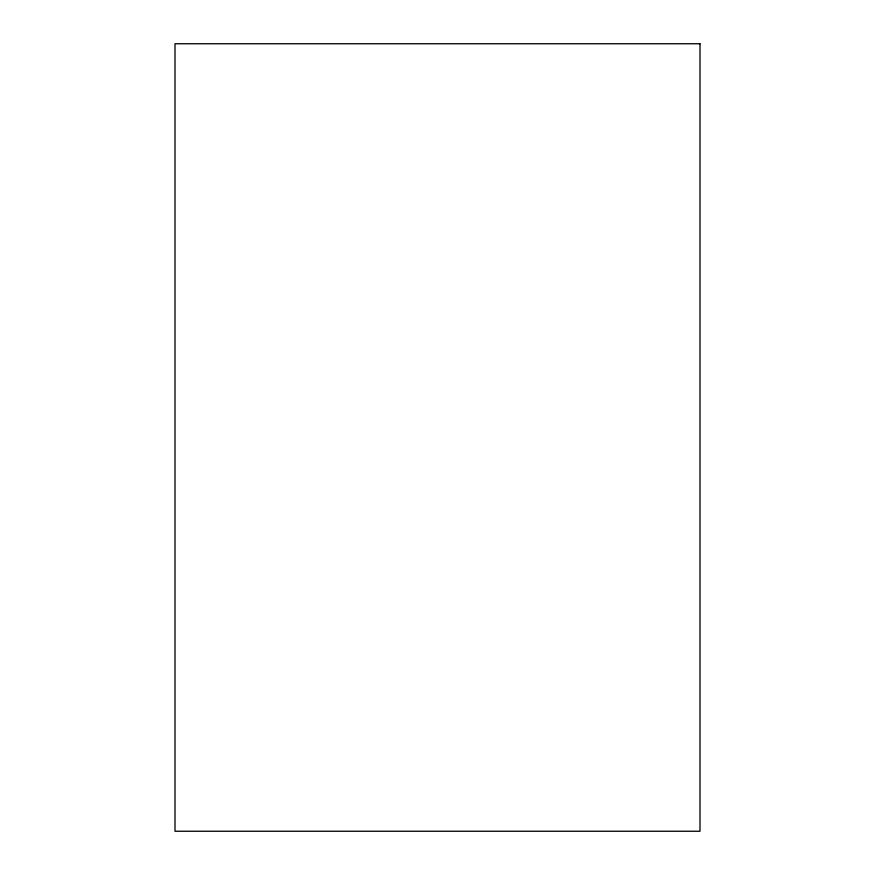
<?xml version="1.0" encoding="UTF-8"?>
<svg xmlns="http://www.w3.org/2000/svg" width="875" height="875" viewBox="0 0 875 875"><rect width="100%" height="100%" fill="white"/><g stroke="black" fill="none" stroke-linecap="round" stroke-linejoin="round"><path stroke-width="1.31" d="M700 43.75L175 43.75L175 831.25L700 831.25L700 43.75"/></g></svg>
